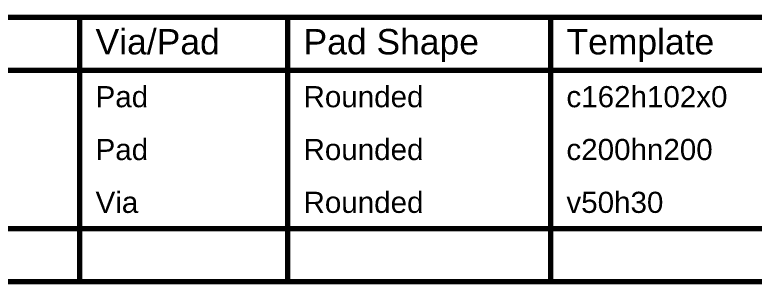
# Model space of a CAD drawing. Header units: inches. Extents: x 0 to 323, y -26 to 38.
# Drawn here: x 120.6 to 173.9, y 18.8 to 38.3 of the extents above; entities that cross this region are included whole.
import ezdxf

# ---------------------------------------------------------------- set-up
doc = ezdxf.new("R2010")
doc.units = ezdxf.units.IN
doc.layers.add('Drill Drawing', color=1, linetype='Continuous')
doc.styles.add('Arial', font='', dxfattribs={"height": 0.2})
doc.styles.get('Arial').set_extended_font_data('Arial')

msp = doc.modelspace()

# ---------------------------------------------------------------- linework, layer by layer
at = {"layer": 'Drill Drawing'}
for points in [[(0.064, 38.087, 0.381, 0.381, 0), (323.264, 38.087, 0.381, 0.381, 0)], [(125.276, 19.037, 0.381, 0.381, 0), (125.276, 38.087, 0.381, 0.381, 0)], [(140.259, 19.037, 0.381, 0.381, 0), (140.259, 38.087, 0.381, 0.381, 0)], [(159.202, 19.037, 0.381, 0.381, 0), (159.202, 38.087, 0.381, 0.381, 0)], [(0.064, 34.277, 0.381, 0.381, 0), (323.264, 34.277, 0.381, 0.381, 0)], [(0.064, 22.847, 0.381, 0.381, 0), (323.264, 22.847, 0.381, 0.381, 0)], [(0.064, 19.037, 0.381, 0.381, 0), (323.264, 19.037, 0.381, 0.381, 0)]]:
    msp.add_lwpolyline(points, format="xyseb", dxfattribs=at)
for points in [[(125.181, 38.087, 0.191, 0.191, 1), (125.372, 38.087, 0.191, 0.191, 1)], [(140.163, 38.087, 0.191, 0.191, 1), (140.354, 38.087, 0.191, 0.191, 1)], [(159.107, 38.087, 0.191, 0.191, 1), (159.297, 38.087, 0.191, 0.191, 1)], [(125.181, 19.037, 0.191, 0.191, 1), (125.372, 19.037, 0.191, 0.191, 1)], [(140.163, 19.037, 0.191, 0.191, 1), (140.354, 19.037, 0.191, 0.191, 1)], [(159.107, 19.037, 0.191, 0.191, 1), (159.297, 19.037, 0.191, 0.191, 1)]]:
    msp.add_lwpolyline(points, format="xyseb", close=True, dxfattribs=at)

# ---------------------------------------------------------------- texts
at = {"layer": 'Drill Drawing', "style": 'Arial'}
for s, height, p in [('Via/Pad', 1.8288, (126.419, 35.42)), ('Pad Shape', 1.8288, (141.402, 35.42)), ('Template', 1.8288, (160.345, 35.42)), ('Pad', 1.524, (126.419, 31.61)), ('Rounded', 1.524, (141.402, 31.61)), ('c162h102x0', 1.524, (160.345, 31.61)), ('Pad', 1.524, (126.419, 27.8)), ('Rounded', 1.524, (141.402, 27.8)), ('c200hn200', 1.524, (160.345, 27.8)), ('Via', 1.524, (126.419, 23.99)), ('Rounded', 1.524, (141.402, 23.99)), ('v50h30', 1.524, (160.345, 23.99))]:
    msp.add_text(s, height=height, dxfattribs=at).set_placement(p)

doc.saveas('drawing.dxf')
